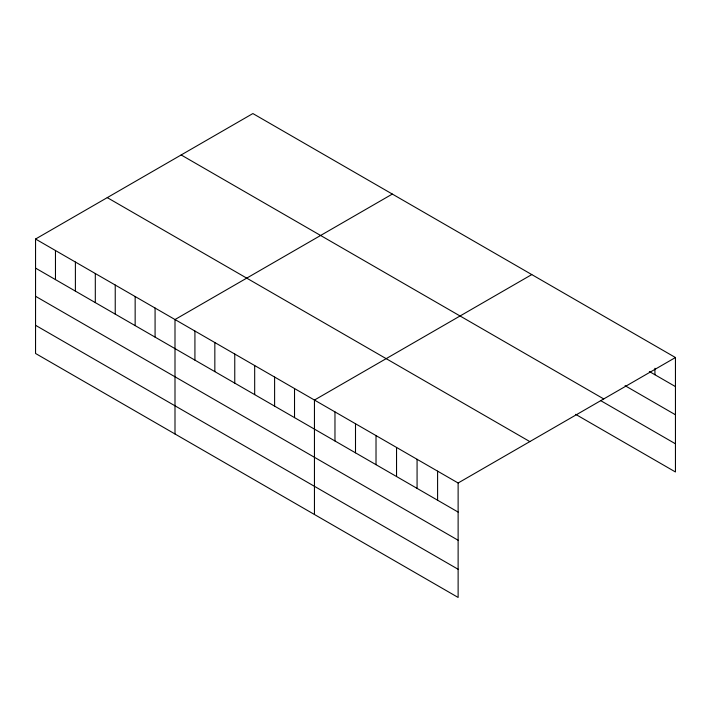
<?xml version="1.0" encoding="UTF-8"?>
<svg xmlns="http://www.w3.org/2000/svg" width="711" height="711" viewBox="0 0 711 711"><rect width="100%" height="100%" fill="white"/><g stroke="black" fill="none" stroke-linecap="round" stroke-linejoin="round"><path stroke-width="1.07" d="M35.55 239.029L458.124 483L458.124 597.444L35.55 353.474L35.55 239.029L252.876 113.556L675.45 357.526L675.45 471.971L575.626 414.335M392.33 194.067L174.995 319.541L174.995 433.986M531.775 274.579L314.449 400.053L314.449 514.488M458.124 483L675.45 357.526M649.33 371.515L675.45 386.597M625.067 385.682L675.45 414.771M181.163 154.962L603.728 398.933M600.813 400.702L675.45 443.797M107.272 197.622L529.837 441.593M35.55 268.109L458.124 512.08M35.55 296.283L458.124 540.244M35.55 325.3L458.124 569.271M654.929 368.289L654.929 374.75M437.594 471.153L437.594 500.224M417.073 459.297L417.073 488.377M396.542 447.45L396.542 476.53M376.021 435.603L376.021 464.674M355.5 423.747L355.5 452.827M334.97 411.9L334.97 440.98M294.523 388.553L294.523 417.624M274.606 377.052L274.606 406.123M254.68 365.552L254.68 394.623M234.763 354.042L234.763 383.122M214.838 342.542L214.838 371.622M194.921 331.042L194.921 360.122M155.078 308.041L155.078 337.112M135.152 296.54L135.152 325.611M115.235 285.04L115.235 314.111M95.31 273.539L95.31 302.61M75.393 262.039L75.393 291.11M55.467 250.53L55.467 279.61"/></g></svg>
